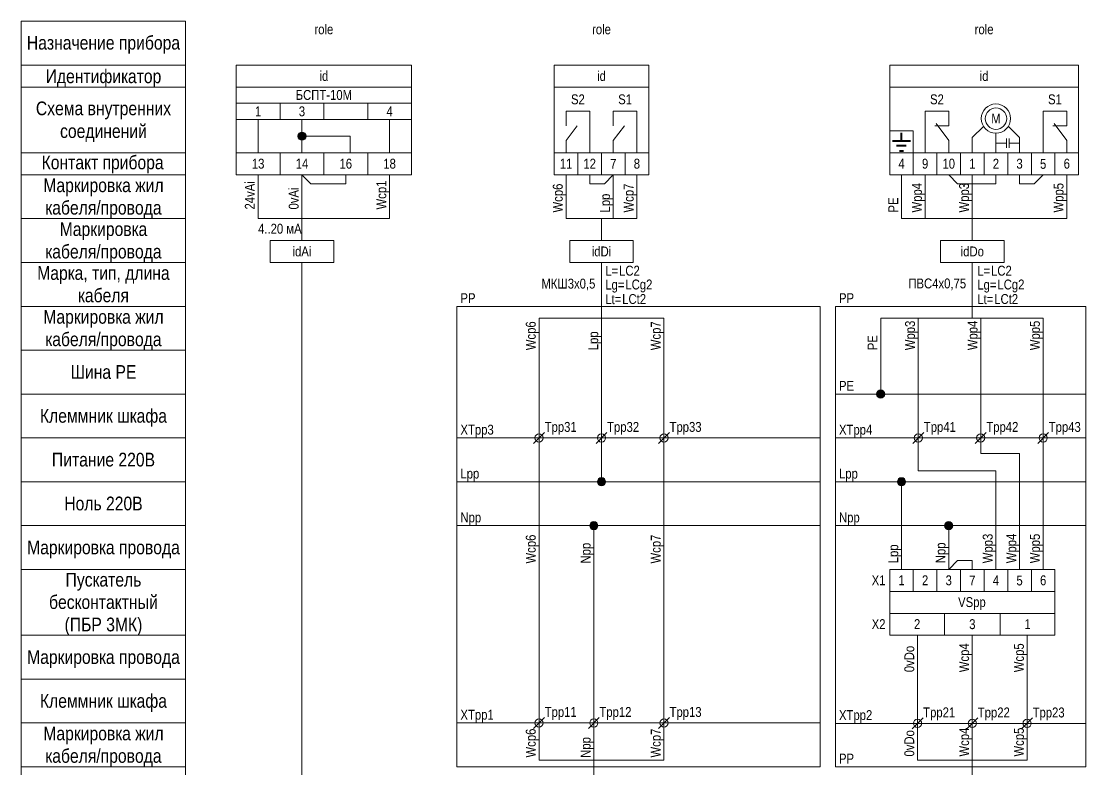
# Model space of a CAD drawing. Header units: millimetres. Extents: x 20 to 403, y -258 to -5.
# Drawn here: x 20 to 214.3, y -141.3 to -5 of the extents above; entities that cross this region are included whole.
import ezdxf

# ---------------------------------------------------------------- set-up
doc = ezdxf.new("R2010")
doc.units = ezdxf.units.MM
doc.header["$MEASUREMENT"] = 0
doc.linetypes.add('1_1', pattern=[2000, 1000, -1000])
doc.linetypes.add('4_2_1_2', pattern=[6702.777624, 3527.777672, -1763.888836, 0, -1411.111116])
for name, color, linetype in [('id_names', 7, 'Continuous'), ('id_params_ai', 7, 'Continuous'), ('id_params_di', 7, 'Continuous'), ('id_params_do', 7, 'Continuous'), ('id_static_ai', 7, 'Continuous'), ('id_static_di', 7, 'Continuous'), ('id_static_do', 7, 'Continuous'), ('info', 7, 'Continuous')]:
    doc.layers.add(name, color=color, linetype=linetype)
doc.styles.add('СГЕНЕРИР_СТИЛЬ_1', font='ARIALN.TTF')

msp = doc.modelspace()

# ---------------------------------------------------------------- hatches: boundary and pattern name
at = {"layer": 'id_static_ai', "linetype": 'Continuous', "lineweight": 0, "true_color": 0x000000}
msp.add_hatch(color=18, dxfattribs=at).paths.add_polyline_path([(70.48, -25.96), (70.54, -26.25), (70.7, -26.5), (70.95, -26.66), (71.23, -26.71), (71.52, -26.66), (71.76, -26.5), (71.93, -26.25), (71.98, -25.96), (71.93, -25.68), (71.76, -25.43), (71.52, -25.27), (71.23, -25.21), (70.95, -25.27), (70.7, -25.43), (70.54, -25.68)])
at = {"layer": 'id_static_di', "linetype": 'Continuous', "lineweight": 0, "true_color": 0x000000}
for points in [[(125.16, -89), (125.21, -89.29), (125.38, -89.53), (125.62, -89.69), (125.91, -89.75), (126.19, -89.69), (126.44, -89.53), (126.6, -89.29), (126.66, -89), (126.6, -88.71), (126.44, -88.47), (126.19, -88.31), (125.91, -88.25), (125.62, -88.31), (125.38, -88.47), (125.21, -88.71)], [(123.76, -97), (123.81, -97.29), (123.98, -97.53), (124.22, -97.69), (124.51, -97.75), (124.79, -97.69), (125.04, -97.53), (125.2, -97.29), (125.26, -97), (125.2, -96.71), (125.04, -96.47), (124.79, -96.31), (124.51, -96.25), (124.22, -96.31), (123.98, -96.47), (123.81, -96.71)]]:
    msp.add_hatch(color=18, dxfattribs=at).paths.add_polyline_path(points)
at = {"layer": 'id_static_do', "linetype": 'Continuous', "lineweight": 0, "true_color": 0x000000}
for points in [[(176.13, -73), (176.19, -73.29), (176.35, -73.53), (176.6, -73.69), (176.88, -73.75), (177.17, -73.69), (177.41, -73.53), (177.58, -73.29), (177.63, -73), (177.58, -72.71), (177.41, -72.47), (177.17, -72.31), (176.88, -72.25), (176.6, -72.31), (176.35, -72.47), (176.19, -72.71)], [(179.92, -89), (179.98, -89.29), (180.14, -89.53), (180.39, -89.69), (180.67, -89.75), (180.96, -89.69), (181.2, -89.53), (181.37, -89.29), (181.42, -89), (181.37, -88.71), (181.2, -88.47), (180.96, -88.31), (180.67, -88.25), (180.39, -88.31), (180.14, -88.47), (179.98, -88.71)], [(188.54, -97), (188.6, -97.29), (188.76, -97.53), (189, -97.69), (189.29, -97.75), (189.58, -97.69), (189.82, -97.53), (189.98, -97.29), (190.04, -97), (189.98, -96.71), (189.82, -96.47), (189.58, -96.31), (189.29, -96.25), (189, -96.31), (188.76, -96.47), (188.6, -96.71)]]:
    msp.add_hatch(color=18, dxfattribs=at).paths.add_polyline_path(points)

# ---------------------------------------------------------------- linework, layer by layer
at = {"layer": 'id_names', "color": 7, "linetype": 'Continuous', "lineweight": 15, "ltscale": 100}
for points in [[(20, -13), (50, -13), (50, -5), (20, -5)], [(20, -17), (50, -17), (50, -13), (20, -13)], [(20, -29), (50, -29), (50, -17), (20, -17)], [(20, -33), (50, -33), (50, -29), (20, -29)], [(20, -41), (50, -41), (50, -33), (20, -33)], [(20, -49), (50, -49), (50, -41), (20, -41)], [(20, -57), (50, -57), (50, -49), (20, -49)], [(20, -65), (50, -65), (50, -57), (20, -57)], [(20, -73), (50, -73), (50, -65), (20, -65)], [(20, -81), (50, -81), (50, -73), (20, -73)], [(20, -89), (50, -89), (50, -81), (20, -81)], [(20, -97), (50, -97), (50, -89), (20, -89)], [(20, -105), (50, -105), (50, -97), (20, -97)], [(20, -117), (50, -117), (50, -105), (20, -105)], [(20, -125), (50, -125), (50, -117), (20, -117)], [(20, -133), (50, -133), (50, -125), (20, -125)], [(20, -141), (50, -141), (50, -133), (20, -133)], [(20, -149), (50, -149), (50, -141), (20, -141)]]:
    msp.add_lwpolyline(points, close=True, dxfattribs=at)
at = {"layer": 'id_static_ai', "color": 7, "linetype": '1_1', "lineweight": 15, "ltscale": 100}
for p, q in [((59.23, -17), (59.23, -29)), ((91.23, -29), (91.23, -17))]:
    msp.add_line(p, q, dxfattribs=at)
at = {"layer": 'id_static_ai', "color": 7, "linetype": 'Continuous', "lineweight": 15, "ltscale": 100}
for p, q in [((59.23, -19.96), (91.23, -19.96)), ((59.23, -22.93), (59.23, -19.96)), ((91.23, -19.96), (91.23, -22.93)), ((91.23, -22.93), (59.23, -22.93)), ((63.23, -29), (63.23, -22.93)), ((71.23, -29), (71.23, -22.93)), ((87.23, -29), (87.23, -22.93)), ((80.02, -25.96), (71.98, -25.96)), ((80.02, -29), (80.02, -25.96)), ((71.23, -45), (71.23, -33)), ((71.23, -33), (72.86, -34.63)), ((79.23, -34.63), (79.23, -33)), ((79.23, -34.63), (72.86, -34.63))]:
    msp.add_line(p, q, dxfattribs=at)
for points in [[(59.23, -17), (91.23, -17), (91.23, -13), (59.23, -13)], [(59.23, -33), (67.23, -33), (67.23, -29), (59.23, -29)], [(67.23, -33), (75.23, -33), (75.23, -29), (67.23, -29)], [(75.23, -33), (83.23, -33), (83.23, -29), (75.23, -29)], [(83.23, -33), (91.23, -33), (91.23, -29), (83.23, -29)], [(65.43, -49), (77.03, -49), (77.03, -45), (65.43, -45)]]:
    msp.add_lwpolyline(points, close=True, dxfattribs=at)
at = {"layer": 'id_static_ai', "color": 7, "linetype": 'Continuous', "lineweight": 15, "flags": 128}
for points in [[(59.23, -19.96), (67.23, -19.96), (67.23, -22.93), (59.23, -22.93)], [(67.23, -19.96), (75.23, -19.96), (75.23, -22.93), (67.23, -22.93)], [(83.23, -19.96), (91.23, -19.96), (91.23, -22.93), (83.23, -22.93)]]:
    msp.add_lwpolyline(points, close=True, dxfattribs=at)
at = {"layer": 'id_static_ai', "color": 7, "linetype": 'Continuous', "lineweight": 15, "ltscale": 100}
for points in [[(63.23, -33), (63.23, -41), (71.23, -41)], [(87.23, -33), (87.23, -41), (71.23, -41)], [(71.23, -49), (71.22, -159.14)]]:
    msp.add_lwpolyline(points, dxfattribs=at)
msp.add_circle((71.23, -25.96), 0.75, dxfattribs=at)
at = {"layer": 'id_static_di', "color": 7, "linetype": '1_1', "lineweight": 15, "ltscale": 100}
for p, q in [((117.29, -17), (117.29, -29)), ((134.53, -29), (134.53, -17)), ((99.51, -141), (99.51, -57)), ((165.83, -57), (99.51, -57)), ((165.83, -141), (165.83, -57)), ((165.83, -141), (99.51, -141))]:
    msp.add_line(p, q, dxfattribs=at)
at = {"layer": 'id_static_di', "color": 7, "linetype": 'Continuous', "lineweight": 15, "ltscale": 100}
for p, q in [((123.75, -21.38), (119.44, -21.38)), ((119.44, -21.38), (119.44, -24.07)), ((123.75, -29), (123.75, -21.38)), ((132.37, -21.38), (128.06, -21.38)), ((128.06, -21.38), (128.06, -24.07)), ((132.37, -29), (132.37, -21.38)), ((121.47, -24.07), (119.44, -26.74)), ((130.09, -24.07), (128.06, -26.74)), ((119.44, -26.74), (119.44, -29)), ((128.06, -26.74), (128.06, -29)), ((119.44, -41), (119.44, -33)), ((123.75, -34.63), (123.75, -33)), ((128.06, -33), (126.44, -34.63)), ((128.06, -41), (128.06, -33)), ((132.37, -41), (132.37, -33)), ((126.44, -34.63), (123.75, -34.63)), ((119.44, -41), (132.37, -41)), ((125.91, -45), (125.91, -41)), ((125.91, -59.14), (125.91, -49)), ((114.51, -81), (114.51, -59.14)), ((114.51, -59.14), (137.31, -59.14)), ((125.91, -81), (125.91, -59.14)), ((137.31, -81), (137.31, -59.14)), ((113.51, -82), (115.51, -80)), ((114.51, -133), (114.51, -81)), ((124.91, -82), (126.91, -80)), ((125.91, -81), (125.91, -88.25)), ((136.31, -82), (138.31, -80)), ((137.31, -133), (137.31, -81)), ((99.51, -89), (165.83, -89)), ((99.51, -97), (165.83, -97)), ((124.51, -133), (124.51, -97.75)), ((113.51, -134), (115.51, -132)), ((123.51, -134), (125.51, -132)), ((136.31, -134), (138.31, -132)), ((114.51, -133), (114.51, -139.8)), ((124.51, -133), (124.51, -139.92)), ((137.31, -139.8), (137.31, -133)), ((114.51, -139.8), (137.31, -139.8)), ((124.51, -143.12), (124.51, -139.92))]:
    msp.add_line(p, q, dxfattribs=at)
at = {"layer": 'id_static_di', "color": 7, "linetype": '4_2_1_2', "lineweight": 15, "ltscale": 100}
for p, q in [((99.51, -81), (165.83, -81)), ((99.51, -133), (165.83, -133))]:
    msp.add_line(p, q, dxfattribs=at)
at = {"layer": 'id_static_di', "color": 7, "linetype": 'Continuous', "lineweight": 15, "ltscale": 100}
for points in [[(117.29, -17), (134.53, -17), (134.53, -13), (117.29, -13)], [(117.29, -33), (121.6, -33), (121.6, -29), (117.29, -29)], [(121.6, -33), (125.91, -33), (125.91, -29), (121.6, -29)], [(125.91, -33), (130.22, -33), (130.22, -29), (125.91, -29)], [(130.22, -33), (134.53, -33), (134.53, -29), (130.22, -29)], [(120.11, -49), (131.71, -49), (131.71, -45), (120.11, -45)]]:
    msp.add_lwpolyline(points, close=True, dxfattribs=at)
for centre in [(114.51, -81), (125.91, -81), (137.31, -81), (125.91, -89), (124.51, -97), (114.51, -133), (124.51, -133), (137.31, -133)]:
    msp.add_circle(centre, 0.75, dxfattribs=at)
at = {"layer": 'id_static_do', "color": 7, "linetype": '1_1', "lineweight": 15, "ltscale": 100}
for p, q in [((178.52, -17), (178.52, -29)), ((212.99, -29), (212.99, -17)), ((214.3, -57), (168.6, -57)), ((168.6, -141), (168.6, -57)), ((214.3, -57), (214.3, -141)), ((214.3, -141), (168.6, -141))]:
    msp.add_line(p, q, dxfattribs=at)
at = {"layer": 'id_static_do', "color": 7, "linetype": 'Continuous', "lineweight": 15, "ltscale": 100}
for p, q in [((184.98, -29), (184.98, -21.38)), ((189.29, -21.38), (184.98, -21.38)), ((189.29, -21.38), (189.29, -24.07)), ((206.53, -29), (206.53, -21.38)), ((210.84, -21.38), (206.53, -21.38)), ((210.84, -21.38), (210.84, -24.07)), ((186.74, -24.07), (189.29, -24.07)), ((186.97, -23.67), (189.29, -26.74)), ((195.64, -24.16), (193.6, -26.19)), ((200.18, -24.16), (202.22, -26.19)), ((208.29, -24.07), (210.84, -24.07)), ((208.52, -23.67), (210.84, -26.74)), ((189.29, -26.74), (189.29, -29)), ((193.6, -26.19), (193.6, -29)), ((197.91, -25.42), (197.91, -29)), ((199.81, -26.35), (199.81, -28.07)), ((200.31, -26.35), (200.31, -28.07)), ((202.22, -26.19), (202.22, -29)), ((210.84, -26.74), (210.84, -29)), ((197.91, -27.21), (199.81, -27.21)), ((200.31, -27.21), (202.22, -27.21)), ((180.67, -41), (180.67, -33)), ((184.98, -41), (184.98, -33)), ((189.29, -33), (190.92, -34.63)), ((193.6, -41), (193.6, -33)), ((197.91, -34.63), (197.91, -33)), ((202.22, -34.63), (202.22, -33)), ((206.53, -33), (204.9, -34.63)), ((210.84, -41), (210.84, -33)), ((197.91, -34.63), (190.92, -34.63)), ((204.9, -34.63), (202.22, -34.63)), ((180.67, -41), (210.84, -41)), ((193.6, -45), (193.6, -41)), ((193.6, -59.14), (193.6, -49)), ((176.88, -59.14), (206.53, -59.14)), ((176.88, -72.25), (176.88, -59.14)), ((183.73, -81), (183.73, -59.14)), ((195.13, -81), (195.13, -59.14)), ((206.53, -81), (206.53, -59.14)), ((168.6, -73), (214.3, -73)), ((182.73, -82), (184.73, -80)), ((183.73, -81), (183.73, -87)), ((194.13, -82), (196.13, -80)), ((195.13, -81), (195.13, -83.82)), ((205.53, -82), (207.53, -80)), ((206.53, -81), (206.53, -105)), ((195.13, -83.82), (202.22, -83.82)), ((202.22, -83.82), (202.22, -105)), ((183.73, -87), (197.91, -87)), ((197.91, -87), (197.91, -105)), ((168.6, -89), (214.3, -89)), ((180.67, -105), (180.67, -89.75)), ((168.6, -97), (214.3, -97)), ((189.29, -105), (189.29, -97.75)), ((189.29, -105), (190.92, -103.37)), ((190.92, -103.37), (193.6, -103.37)), ((193.6, -103.37), (193.6, -105)), ((183.6, -133.07), (183.6, -117)), ((193.6, -117), (193.6, -133.07)), ((203.6, -117), (203.6, -133.07)), ((182.6, -134.07), (184.6, -132.07)), ((192.6, -134.07), (194.6, -132.07)), ((202.6, -134.07), (204.6, -132.07)), ((183.6, -139.8), (183.6, -133.07)), ((193.6, -139.8), (193.6, -133.07)), ((203.6, -139.8), (203.6, -133.07)), ((183.6, -139.8), (193.6, -139.8)), ((193.6, -143), (193.6, -139.8)), ((203.6, -139.8), (193.6, -139.8))]:
    msp.add_line(p, q, dxfattribs=at)
at = {"layer": 'id_static_do', "color": 7, "linetype": '4_2_1_2', "lineweight": 15, "ltscale": 100}
for p, q in [((168.6, -81), (214.3, -81)), ((168.6, -133.07), (214.3, -133.07))]:
    msp.add_line(p, q, dxfattribs=at)
at = {"layer": 'id_static_do', "color": 7, "linetype": 'Continuous', "lineweight": 15, "ltscale": 100}
for points in [[(178.52, -17), (212.99, -17), (212.99, -13), (178.52, -13)], [(178.52, -29), (182.83, -29), (182.83, -25), (178.52, -25)], [(178.52, -33), (182.83, -33), (182.83, -29), (178.52, -29)], [(182.83, -33), (187.14, -33), (187.14, -29), (182.83, -29)], [(187.14, -33), (191.45, -33), (191.45, -29), (187.14, -29)], [(191.45, -33), (195.75, -33), (195.75, -29), (191.45, -29)], [(195.75, -33), (200.06, -33), (200.06, -29), (195.75, -29)], [(200.06, -33), (204.37, -33), (204.37, -29), (200.06, -29)], [(204.37, -33), (208.68, -33), (208.68, -29), (204.37, -29)], [(208.68, -33), (212.99, -33), (212.99, -29), (208.68, -29)], [(187.8, -49), (199.4, -49), (199.4, -45), (187.8, -45)], [(178.52, -109), (182.83, -109), (182.83, -105), (178.52, -105)], [(182.83, -109), (187.14, -109), (187.14, -105), (182.83, -105)], [(187.14, -109), (191.45, -109), (191.45, -105), (187.14, -105)], [(191.45, -109), (195.75, -109), (195.75, -105), (191.45, -105)], [(195.75, -109), (200.06, -109), (200.06, -105), (195.75, -105)], [(200.06, -109), (204.37, -109), (204.37, -105), (200.06, -105)], [(204.37, -109), (208.68, -109), (208.68, -105), (204.37, -105)], [(178.52, -113), (208.68, -113), (208.68, -109), (178.52, -109)], [(178.52, -113), (188.52, -113), (188.52, -117), (178.52, -117)], [(188.52, -113), (198.68, -113), (198.68, -117), (188.52, -117)], [(198.68, -113), (208.68, -113), (208.68, -117), (198.68, -117)]]:
    msp.add_lwpolyline(points, close=True, dxfattribs=at)
for centre, radius in [((197.91, -22.75), 2.67), ((197.91, -22.75), 1.96), ((176.88, -73), 0.75), ((183.73, -81), 0.75), ((195.13, -81), 0.75), ((206.53, -81), 0.75), ((180.67, -89), 0.75), ((189.29, -97), 0.75), ((183.6, -133.07), 0.75), ((193.6, -133.07), 0.75), ((203.6, -133.07), 0.75)]:
    msp.add_circle(centre, radius, dxfattribs=at)
at = {"layer": 'info', "color": 7, "linetype": 'Continuous', "lineweight": 40, "ltscale": 100}
for p, q in [((179, -26.8), (182.3, -26.8)), ((180.65, -26.8), (180.65, -25.34)), ((179.77, -27.66), (180.65, -27.66)), ((180.29, -28.61), (180.65, -28.61)), ((180.65, -27.66), (181.53, -27.66)), ((180.65, -28.61), (181.01, -28.61))]:
    msp.add_line(p, q, dxfattribs=at)

# ---------------------------------------------------------------- texts
at = {"layer": 'id_names', "color": 7, "linetype": 'Continuous', "lineweight": 15, "char_height": 2.5, "attachment_point": 2, "style": 'СГЕНЕРИР_СТИЛЬ_1'}
for s, insert in [('\\A1;{\\pqc;\\fArial Narrow|b0|i0|c204|p34;Назначение прибора}', (35, -7.66)), ('\\A1;{\\pqc;\\fArial Narrow|b0|i0|c204|p34;Идентификатор}', (35, -13.78)), ('\\A1;{\\pqc;\\fArial Narrow|b0|i0|c204|p34;Контакт прибора}', (34.85, -29.49)), ('\\A1;{\\pqc;\\fArial Narrow|b0|i0|c204|p34;Шина PE}', (35, -67.72)), ('\\A1;{\\pqc;\\fArial Narrow|b0|i0|c204|p34;Клеммник\\fArial Narrow|b0|i0|c204|p34; шкафа}', (35, -75.72)), ('\\A1;{\\pqc;\\fArial Narrow|b0|i0|c204|p34;Питание \\fArial Narrow|b0|i0|c204|p34;220В}', (35, -83.71)), ('\\A1;{\\pqc;\\fArial Narrow|b0|i0|c204|p34;Ноль\\fArial Narrow|b0|i0|c204|p34; 220В}', (35, -91.71)), ('\\A1;{\\pqc;\\fArial Narrow|b0|i0|c204|p34;Маркировка \\fArial Narrow|b0|i0|c204|p34;провода}', (35, -99.72)), ('\\A1;{\\pqc;\\fArial Narrow|b0|i0|c204|p34;Маркировка \\fArial Narrow|b0|i0|c204|p34;провода}', (35, -119.72)), ('\\A1;{\\pqc;\\fArial Narrow|b0|i0|c204|p34;Клеммник\\fArial Narrow|b0|i0|c204|p34; шкафа}', (35, -127.72))]:
    msp.add_mtext(s, dxfattribs=dict(at, insert=insert))
at = {"layer": 'id_names', "color": 7, "linetype": 'Continuous', "lineweight": 15, "insert": (35, -19.63), "char_height": 2.5, "width": 30, "attachment_point": 2, "line_spacing_factor": 0.996473, "style": 'СГЕНЕРИР_СТИЛЬ_1'}
msp.add_mtext('\\A1;{\\pqc;\\fArial Narrow|b0|i0|c204|p34;Схема внутренних соединений}', dxfattribs=at)
at = {"layer": 'id_names', "color": 7, "linetype": 'Continuous', "lineweight": 15, "char_height": 2.5, "attachment_point": 2, "style": 'СГЕНЕРИР_СТИЛЬ_1'}
for s, insert, line_spacing_factor in [('\\A1;{\\pqc;\\fArial Narrow|b0|i0|c204|p34;Маркировка жил\\P\\pqc;\\fArial Narrow|b0|i0|c204|p34;кабеля/провода}', (35, -33.66), 0.982786), ('\\A1;{\\pqc;\\fArial Narrow|b0|i0|c204|p34;Маркировка\\P\\pqc;\\fArial Narrow|b0|i0|c204|p34;кабеля/провода}', (35, -41.66), 0.982786), ('\\A1;{\\pqc;\\fArial Narrow|b0|i0|c204|p34;Марка, тип\\fArial Narrow|b0|i0|c204|p34;, длина\\P\\pqc;\\fArial Narrow|b0|i0|c204|p34;кабеля}', (35, -49.66), 0.98101), ('\\A1;{\\pqc;\\fArial Narrow|b0|i0|c204|p34;Маркировка жил\\P\\pqc;\\fArial Narrow|b0|i0|c204|p34;кабеля/провода}', (35, -57.66), 0.982786), ('\\A1;{\\pqc;\\fArial Narrow|b0|i0|c204|p34;Пускатель\\P\\pqc;\\fArial Narrow|b0|i0|c204|p34;бесконтактный\\P\\pqc;\\fArial Narrow|b0|i0|c204|p34;(ПБР 3МК)}', (35, -105.61), 0.980575), ('\\A1;{\\pqc;\\fArial Narrow|b0|i0|c204|p34;Маркировка жил\\P\\pqc;\\fArial Narrow|b0|i0|c204|p34;кабеля/провода}', (35, -133.66), 0.982786)]:
    msp.add_mtext(s, dxfattribs=dict(at, insert=insert, line_spacing_factor=line_spacing_factor))
at = {"layer": 'id_params_ai', "color": 7, "linetype": 'Continuous', "lineweight": 15, "insert": (75.23, -5.56), "char_height": 1.8, "width": 40, "attachment_point": 2, "style": 'СГЕНЕРИР_СТИЛЬ_1'}
msp.add_mtext('\\A1;{\\pqc;\\fArial Narrow|b0|i0|c204|p34;role}', dxfattribs=at)
at = {"layer": 'id_params_ai', "color": 7, "linetype": 'Continuous', "lineweight": 15, "char_height": 1.8, "attachment_point": 2, "style": 'СГЕНЕРИР_СТИЛЬ_1'}
for s, insert in [('\\A1;{\\pqc;\\fArial Narrow|b0|i0|c204|p34;id}', (75.23, -14.07)), ('\\A1;{\\pqc;\\fArial Narrow|b0|i0|c204|p34;id\\fArial Narrow|b0|i0|c204|p34;Ai}', (71.23, -46.08))]:
    msp.add_mtext(s, dxfattribs=dict(at, insert=insert))
at = {"layer": 'id_params_ai', "color": 7, "linetype": 'Continuous', "lineweight": 15, "char_height": 1.8, "attachment_point": 1, "rotation": 90, "style": 'СГЕНЕРИР_СТИЛЬ_1'}
for s, insert in [('\\A1;{\\pql;\\fArial Narrow|b0|i0|c204|p34;24v\\fArial Narrow|b0|i0|c204|p34;Ai}', (60.82, -39.33)), ('\\A1;{\\pql;\\fArial Narrow|b0|i0|c204|p34;Wcp1}', (84.82, -39.33)), ('\\A1;{\\pql;\\fArial Narrow|b0|i0|c204|p34;0v\\fArial Narrow|b0|i0|c204|p34;Ai}', (68.82, -39.33))]:
    msp.add_mtext(s, dxfattribs=dict(at, insert=insert))
at = {"layer": 'id_params_di', "color": 7, "linetype": 'Continuous', "lineweight": 15, "insert": (125.91, -5.56), "char_height": 1.8, "width": 30, "attachment_point": 2, "style": 'СГЕНЕРИР_СТИЛЬ_1'}
msp.add_mtext('\\A1;{\\pqc;\\fArial Narrow|b0|i0|c204|p34;role}', dxfattribs=at)
at = {"layer": 'id_params_di', "color": 7, "linetype": 'Continuous', "lineweight": 15, "char_height": 1.8, "style": 'СГЕНЕРИР_СТИЛЬ_1'}
for s, insert, attachment_point in [('\\A1;{\\pqc;\\fArial Narrow|b0|i0|c204|p34;id}', (125.91, -14.08), 2), ('\\A1;{\\pqc;\\fArial Narrow|b0|i0|c204|p34;id\\fArial Narrow|b0|i0|c204|p34;Di}', (125.91, -46.08), 2), ('\\A1;{\\pql;\\fArial Narrow|b0|i0|c204|p34;LC\\fArial Narrow|b0|i0|c204|p34;2}', (129.12, -49.59), 1), ('\\A1;{\\pql;\\fArial Narrow|b0|i0|c204|p34;LCg\\fArial Narrow|b0|i0|c204|p34;2}', (130.27, -52.11), 1), ('\\A1;{\\pql;\\fArial Narrow|b0|i0|c204|p34;P\\fArial Narrow|b0|i0|c204|p34;P}', (100.16, -54.6), 1), ('\\A1;{\\pql;\\fArial Narrow|b0|i0|c204|p34;LCt\\fArial Narrow|b0|i0|c204|p34;2}', (129.69, -54.76), 1), ('\\A1;{\\pql;\\fArial Narrow|b0|i0|c204|p34;XTpp\\fArial Narrow|b0|i0|c204|p34;3}', (100.16, -78.59), 1), ('\\A1;{\\pql;\\fArial Narrow|b0|i0|c204|p34;Tpp\\fArial Narrow|b0|i0|c204|p34;3\\fArial Narrow|b0|i0|c204|p34;1}', (115.53, -78.09), 1), ('\\A1;{\\pql;\\fArial Narrow|b0|i0|c204|p34;Tpp\\fArial Narrow|b0|i0|c204|p34;3\\fArial Narrow|b0|i0|c204|p34;2}', (126.93, -78.09), 1), ('\\A1;{\\pql;\\fArial Narrow|b0|i0|c204|p34;Tpp\\fArial Narrow|b0|i0|c204|p34;3\\fArial Narrow|b0|i0|c204|p34;3}', (138.33, -78.09), 1), ('\\A1;{\\pql;\\fArial Narrow|b0|i0|c204|p34;Lpp}', (100.16, -86.6), 1), ('\\A1;{\\pql;\\fArial Narrow|b0|i0|c204|p34;Npp}', (100.16, -94.6), 1), ('\\A1;{\\pql;\\fArial Narrow|b0|i0|c204|p34;T\\fArial Narrow|b0|i0|c204|p34;p\\fArial Narrow|b0|i0|c204|p34;p11}', (115.53, -130.09), 1), ('\\A1;{\\pql;\\fArial Narrow|b0|i0|c204|p34;T\\fArial Narrow|b0|i0|c204|p34;p\\fArial Narrow|b0|i0|c204|p34;p12}', (125.53, -130.09), 1), ('\\A1;{\\pql;\\fArial Narrow|b0|i0|c204|p34;T\\fArial Narrow|b0|i0|c204|p34;p\\fArial Narrow|b0|i0|c204|p34;p13}', (138.33, -130.09), 1), ('\\A1;{\\pql;\\fArial Narrow|b0|i0|c204|p34;XT\\fArial Narrow|b0|i0|c204|p34;p\\fArial Narrow|b0|i0|c204|p34;p\\fArial Narrow|b0|i0|c204|p34;1}', (100.16, -130.59), 1)]:
    msp.add_mtext(s, dxfattribs=dict(at, insert=insert, attachment_point=attachment_point))
at = {"layer": 'id_params_di', "color": 7, "linetype": 'Continuous', "lineweight": 15, "char_height": 1.8, "attachment_point": 1, "rotation": 90, "style": 'СГЕНЕРИР_СТИЛЬ_1'}
for s, insert in [('\\A1;{\\pql;\\fArial Narrow|b0|i0|c204|p34;W\\fArial Narrow|b0|i0|c204|p34;c\\fArial Narrow|b0|i0|c204|p34;p\\fArial Narrow|b0|i0|c204|p34;6}', (117.03, -39.88)), ('\\A1;{\\pql;\\fArial Narrow|b0|i0|c204|p34;W\\fArial Narrow|b0|i0|c204|p34;c\\fArial Narrow|b0|i0|c204|p34;p\\fArial Narrow|b0|i0|c204|p34;7}', (129.97, -39.88)), ('\\A1;{\\pql;\\fArial Narrow|b0|i0|c204|p34;L\\fArial Narrow|b0|i0|c204|p34;p\\fArial Narrow|b0|i0|c204|p34;p}', (125.66, -39.88)), ('\\A1;{\\pql;\\fArial Narrow|b0|i0|c204|p34;W\\fArial Narrow|b0|i0|c204|p34;c\\fArial Narrow|b0|i0|c204|p34;p\\fArial Narrow|b0|i0|c204|p34;6}', (112.1, -65)), ('\\A1;{\\pql;\\fArial Narrow|b0|i0|c204|p34;W\\fArial Narrow|b0|i0|c204|p34;c\\fArial Narrow|b0|i0|c204|p34;p\\fArial Narrow|b0|i0|c204|p34;7}', (134.91, -65)), ('\\A1;{\\pql;\\fArial Narrow|b0|i0|c204|p34;L\\fArial Narrow|b0|i0|c204|p34;pp}', (123.51, -65)), ('\\A1;{\\pql;\\fArial Narrow|b0|i0|c204|p34;Wcp\\fArial Narrow|b0|i0|c204|p34;6}', (112.1, -103.91)), ('\\A1;{\\pql;\\fArial Narrow|b0|i0|c204|p34;W\\fArial Narrow|b0|i0|c204|p34;c\\fArial Narrow|b0|i0|c204|p34;p\\fArial Narrow|b0|i0|c204|p34;7}', (134.91, -103.91)), ('\\A1;{\\pql;\\fArial Narrow|b0|i0|c204|p34;Npp}', (122.11, -103.91)), ('\\A1;{\\pql;\\fArial Narrow|b0|i0|c204|p34;Wcp\\fArial Narrow|b0|i0|c204|p34;6}', (112.1, -139.3)), ('\\A1;{\\pql;\\fArial Narrow|b0|i0|c204|p34;Npp}', (122.11, -139.35)), ('\\A1;{\\pql;\\fArial Narrow|b0|i0|c204|p34;Wcp\\fArial Narrow|b0|i0|c204|p34;7}', (134.91, -139.3))]:
    msp.add_mtext(s, dxfattribs=dict(at, insert=insert))
at = {"layer": 'id_params_di', "color": 7, "linetype": 'Continuous', "lineweight": 40, "insert": (114.94, -51.95), "char_height": 1.8, "attachment_point": 1, "style": 'СГЕНЕРИР_СТИЛЬ_1'}
msp.add_mtext('\\A1;{\\pql;\\fArial Narrow|b0|i0|c204|p34;МКШ3\\fArial Narrow|b0|i0|c204|p34;х0,5}', dxfattribs=at)
at = {"layer": 'id_params_do', "color": 7, "linetype": 'Continuous', "lineweight": 15, "insert": (195.75, -5.56), "char_height": 1.8, "width": 40, "attachment_point": 2, "style": 'СГЕНЕРИР_СТИЛЬ_1'}
msp.add_mtext('\\A1;{\\pqc;\\fArial Narrow|b0|i0|c204|p34;role}', dxfattribs=at)
at = {"layer": 'id_params_do', "color": 7, "linetype": 'Continuous', "lineweight": 15, "char_height": 1.8, "style": 'СГЕНЕРИР_СТИЛЬ_1'}
for s, insert, attachment_point in [('\\A1;{\\pqc;\\fArial Narrow|b0|i0|c204|p34;id}', (195.75, -14.08), 2), ('\\A1;{\\pqc;\\fArial Narrow|b0|i0|c204|p34;id\\fArial Narrow|b0|i0|c204|p34;Do}', (193.6, -46.08), 2), ('\\A1;{\\pql;\\fArial Narrow|b0|i0|c204|p34;LC\\fArial Narrow|b0|i0|c204|p34;2}', (197.02, -49.59), 1), ('\\A1;{\\pql;\\fArial Narrow|b0|i0|c204|p34;LCg\\fArial Narrow|b0|i0|c204|p34;2}', (198.18, -52.11), 1), ('\\A1;{\\pql;\\fArial Narrow|b0|i0|c204|p34;P\\fArial Narrow|b0|i0|c204|p34;P}', (169.26, -54.6), 1), ('\\A1;{\\pql;\\fArial Narrow|b0|i0|c204|p34;LCt\\fArial Narrow|b0|i0|c204|p34;2}', (197.6, -54.76), 1), ('\\A1;{\\pql;\\fArial Narrow|b0|i0|c204|p34;XTpp\\fArial Narrow|b0|i0|c204|p34;4}', (169.26, -78.6), 1), ('\\A1;{\\pql;\\fArial Narrow|b0|i0|c204|p34;Tpp\\fArial Narrow|b0|i0|c204|p34;4\\fArial Narrow|b0|i0|c204|p34;1}', (184.75, -78.09), 1), ('\\A1;{\\pql;\\fArial Narrow|b0|i0|c204|p34;Tpp\\fArial Narrow|b0|i0|c204|p34;4\\fArial Narrow|b0|i0|c204|p34;2}', (196.15, -78.09), 1), ('\\A1;{\\pql;\\fArial Narrow|b0|i0|c204|p34;Tpp\\fArial Narrow|b0|i0|c204|p34;4\\fArial Narrow|b0|i0|c204|p34;3}', (207.55, -78.09), 1), ('\\A1;{\\pql;\\fArial Narrow|b0|i0|c204|p34;Lpp}', (169.26, -86.6), 1), ('\\A1;{\\pql;\\fArial Narrow|b0|i0|c204|p34;Npp}', (169.26, -94.6), 1), ('\\A1;{\\pqc;\\fArial Narrow|b0|i0|c204|p34;VS\\fArial Narrow|b0|i0|c204|p34;pp}', (193.52, -110.05), 2), ('\\A1;{\\pql;\\fArial Narrow|b0|i0|c204|p34;Tpp\\fArial Narrow|b0|i0|c204|p34;2\\fArial Narrow|b0|i0|c204|p34;1}', (184.63, -130.16), 1), ('\\A1;{\\pql;\\fArial Narrow|b0|i0|c204|p34;Tpp\\fArial Narrow|b0|i0|c204|p34;2\\fArial Narrow|b0|i0|c204|p34;2}', (194.6, -130.18), 1), ('\\A1;{\\pql;\\fArial Narrow|b0|i0|c204|p34;Tpp\\fArial Narrow|b0|i0|c204|p34;2\\fArial Narrow|b0|i0|c204|p34;3}', (204.6, -130.18), 1), ('\\A1;{\\pql;\\fArial Narrow|b0|i0|c204|p34;XTpp\\fArial Narrow|b0|i0|c204|p34;2}', (169.26, -130.66), 1), ('\\A1;{\\pql;\\fArial Narrow|b0|i0|c204|p34;P\\fArial Narrow|b0|i0|c204|p34;P}', (169.26, -138.6), 1)]:
    msp.add_mtext(s, dxfattribs=dict(at, insert=insert, attachment_point=attachment_point))
at = {"layer": 'id_params_do', "color": 7, "linetype": 'Continuous', "lineweight": 15, "char_height": 1.8, "attachment_point": 1, "rotation": 90, "style": 'СГЕНЕРИР_СТИЛЬ_1'}
for s, insert in [('\\A1;{\\pql;\\fArial Narrow|b0|i0|c204|p34;Wpp\\fArial Narrow|b0|i0|c204|p34;4}', (182.58, -39.88)), ('\\A1;{\\pql;\\fArial Narrow|b0|i0|c204|p34;Wpp3}', (191.19, -39.88)), ('\\A1;{\\pql;\\fArial Narrow|b0|i0|c204|p34;Wpp\\fArial Narrow|b0|i0|c204|p34;5}', (208.43, -39.88)), ('\\A1;{\\pql;\\fArial Narrow|b0|i0|c204|p34;Wpp3}', (181.32, -65)), ('\\A1;{\\pql;\\fArial Narrow|b0|i0|c204|p34;Wpp\\fArial Narrow|b0|i0|c204|p34;4}', (192.73, -65)), ('\\A1;{\\pql;\\fArial Narrow|b0|i0|c204|p34;Wpp\\fArial Narrow|b0|i0|c204|p34;5}', (204.12, -65)), ('\\A1;{\\pql;\\fArial Narrow|b0|i0|c204|p34;Wpp3}', (195.5, -103.86)), ('\\A1;{\\pql;\\fArial Narrow|b0|i0|c204|p34;Wpp\\fArial Narrow|b0|i0|c204|p34;4}', (199.82, -103.86)), ('\\A1;{\\pql;\\fArial Narrow|b0|i0|c204|p34;Wpp\\fArial Narrow|b0|i0|c204|p34;5}', (204.12, -103.86)), ('\\A1;{\\pql;\\fArial Narrow|b0|i0|c204|p34;Lpp}', (178.27, -103.86)), ('\\A1;{\\pql;\\fArial Narrow|b0|i0|c204|p34;Npp}', (186.89, -103.86)), ('\\A1;{\\pql;\\fArial Narrow|b0|i0|c204|p34;0v\\fArial Narrow|b0|i0|c204|p34;Do}', (181.19, -123.74)), ('\\A1;{\\pql;\\fArial Narrow|b0|i0|c204|p34;Wcp\\fArial Narrow|b0|i0|c204|p34;4}', (191.2, -123.74)), ('\\A1;{\\pql;\\fArial Narrow|b0|i0|c204|p34;Wcp\\fArial Narrow|b0|i0|c204|p34;5}', (201.2, -123.74)), ('\\A1;{\\pql;\\fArial Narrow|b0|i0|c204|p34;Wcp\\fArial Narrow|b0|i0|c204|p34;4}', (191.2, -139.12)), ('\\A1;{\\pql;\\fArial Narrow|b0|i0|c204|p34;Wcp\\fArial Narrow|b0|i0|c204|p34;5}', (201.2, -139.12)), ('\\A1;{\\pql;\\fArial Narrow|b0|i0|c204|p34;0v\\fArial Narrow|b0|i0|c204|p34;Do}', (181.19, -139.12))]:
    msp.add_mtext(s, dxfattribs=dict(at, insert=insert))
at = {"layer": 'id_static_ai', "color": 7, "linetype": 'Continuous', "lineweight": 15, "char_height": 1.8, "style": 'СГЕНЕРИР_СТИЛЬ_1'}
for s, insert, attachment_point in [('\\A1;{\\pqc;\\fArial Narrow|b0|i0|c204|p34;БСПТ-10М}', (75.23, -17.53), 2), ('\\A1;{\\pqc;\\fArial Narrow|b0|i0|c204|p34;1}', (63.23, -20.52), 2), ('\\A1;{\\pqc;\\fArial Narrow|b0|i0|c204|p34;3}', (71.23, -20.52), 2), ('\\A1;{\\pqc;\\fArial Narrow|b0|i0|c204|p34;4}', (87.23, -20.53), 2), ('\\A1;{\\pqc;\\fArial Narrow|b0|i0|c204|p34;13}', (63.23, -30.07), 2), ('\\A1;{\\pqc;\\fArial Narrow|b0|i0|c204|p34;14}', (71.23, -30.07), 2), ('\\A1;{\\pqc;\\fArial Narrow|b0|i0|c204|p34;16}', (79.23, -30.07), 2), ('\\A1;{\\pqc;\\fArial Narrow|b0|i0|c204|p34;18}', (87.23, -30.07), 2), ('\\A1;{\\pql;\\fArial Narrow|b0|i0|c204|p34;4..20 мА}', (63.22, -41.94), 1)]:
    msp.add_mtext(s, dxfattribs=dict(at, insert=insert, attachment_point=attachment_point))
at = {"layer": 'id_static_di', "color": 7, "linetype": 'Continuous', "lineweight": 15, "char_height": 1.8, "style": 'СГЕНЕРИР_СТИЛЬ_1'}
for s, insert, attachment_point in [('\\A1;{\\pqc;\\fArial Narrow|b0|i0|c204|p34;S\\fArial Narrow|b0|i0|c204|p34;2}', (121.6, -18.33), 2), ('\\A1;{\\pqc;\\fArial Narrow|b0|i0|c204|p34;S\\fArial Narrow|b0|i0|c204|p34;1}', (130.22, -18.33), 2), ('\\A1;{\\pqc;\\fArial Narrow|b0|i0|c204|p34;1\\fArial Narrow|b0|i0|c204|p34;1}', (119.44, -30.07), 2), ('\\A1;{\\pqc;\\fArial Narrow|b0|i0|c204|p34;12}', (123.75, -30.07), 2), ('\\A1;{\\pqc;\\fArial Narrow|b0|i0|c204|p34;7}', (128.06, -30.1), 2), ('\\A1;{\\pqc;\\fArial Narrow|b0|i0|c204|p34;8}', (132.37, -30.07), 2), ('\\A1;{\\pql;\\fArial Narrow|b0|i0|c204|p34;L=}', (126.6, -49.62), 1), ('\\A1;{\\pql;\\fArial Narrow|b0|i0|c204|p34;Lg=}', (126.6, -52.14), 1), ('\\A1;{\\pql;\\fArial Narrow|b0|i0|c204|p34;Lt=}', (126.6, -54.79), 1)]:
    msp.add_mtext(s, dxfattribs=dict(at, insert=insert, attachment_point=attachment_point))
at = {"layer": 'id_static_do', "color": 7, "linetype": 'Continuous', "lineweight": 15, "char_height": 1.8, "style": 'СГЕНЕРИР_СТИЛЬ_1'}
for s, insert, attachment_point in [('\\A1;{\\pqc;\\fArial Narrow|b0|i0|c204|p34;S\\fArial Narrow|b0|i0|c204|p34;2}', (187.14, -18.33), 2), ('\\A1;{\\pqc;\\fArial Narrow|b0|i0|c204|p34;S\\fArial Narrow|b0|i0|c204|p34;1}', (208.68, -18.33), 2), ('\\A1;{\\pqc;\\fArial Narrow|b0|i0|c204|p34;M}', (197.91, -21.83), 2), ('\\A1;{\\pqc;\\fArial Narrow|b0|i0|c204|p34;4}', (180.67, -30.08), 2), ('\\A1;{\\pqc;\\fArial Narrow|b0|i0|c204|p34;9}', (184.98, -30.07), 2), ('\\A1;{\\pqc;\\fArial Narrow|b0|i0|c204|p34;10}', (189.29, -30.07), 2), ('\\A1;{\\pqc;\\fArial Narrow|b0|i0|c204|p34;1}', (193.6, -30.07), 2), ('\\A1;{\\pqc;\\fArial Narrow|b0|i0|c204|p34;2}', (197.91, -30.07), 2), ('\\A1;{\\pqc;\\fArial Narrow|b0|i0|c204|p34;3}', (202.22, -30.07), 2), ('\\A1;{\\pqc;\\fArial Narrow|b0|i0|c204|p34;5}', (206.53, -30.1), 2), ('\\A1;{\\pqc;\\fArial Narrow|b0|i0|c204|p34;6}', (210.84, -30.07), 2), ('\\A1;{\\pql;\\fArial Narrow|b0|i0|c204|p34;L=}', (194.51, -49.62), 1), ('\\A1;{\\pql;\\fArial Narrow|b0|i0|c204|p34;Lg=}', (194.51, -52.14), 1), ('\\A1;{\\pql;\\fArial Narrow|b0|i0|c204|p34;Lt=}', (194.51, -54.79), 1), ('\\A1;{\\pql;\\fArial Narrow|b0|i0|c204|p34;PE}', (169.26, -70.6), 1), ('\\A1;{\\pqc;\\fArial Narrow|b0|i0|c204|p34;X\\fArial Narrow|b0|i0|c204|p34;1}', (176.49, -106.07), 2), ('\\A1;{\\pqc;\\fArial Narrow|b0|i0|c204|p34;1}', (180.67, -106.07), 2), ('\\A1;{\\pqc;\\fArial Narrow|b0|i0|c204|p34;2}', (184.98, -106.07), 2), ('\\A1;{\\pqc;\\fArial Narrow|b0|i0|c204|p34;3}', (189.29, -106.07), 2), ('\\A1;{\\pqc;\\fArial Narrow|b0|i0|c204|p34;7}', (193.6, -106.1), 2), ('\\A1;{\\pqc;\\fArial Narrow|b0|i0|c204|p34;4}', (197.91, -106.08), 2), ('\\A1;{\\pqc;\\fArial Narrow|b0|i0|c204|p34;5}', (202.22, -106.1), 2), ('\\A1;{\\pqc;\\fArial Narrow|b0|i0|c204|p34;6}', (206.53, -106.07), 2), ('\\A1;{\\pqc;\\fArial Narrow|b0|i0|c204|p34;X2}', (176.49, -114.07), 2), ('\\A1;{\\pqc;\\fArial Narrow|b0|i0|c204|p34;2}', (183.52, -114.07), 2), ('\\A1;{\\pqc;\\fArial Narrow|b0|i0|c204|p34;3}', (193.6, -114.07), 2), ('\\A1;{\\pqc;\\fArial Narrow|b0|i0|c204|p34;1}', (203.68, -114.07), 2)]:
    msp.add_mtext(s, dxfattribs=dict(at, insert=insert, attachment_point=attachment_point))
at = {"layer": 'id_static_do', "color": 7, "linetype": 'Continuous', "lineweight": 15, "char_height": 1.8, "attachment_point": 1, "rotation": 90, "style": 'СГЕНЕРИР_СТИЛЬ_1'}
for insert in [(178.27, -39.88), (174.48, -65)]:
    msp.add_mtext('\\A1;{\\pql;\\fArial Narrow|b0|i0|c204|p34;PE}', dxfattribs=dict(at, insert=insert))
at = {"layer": 'id_static_do', "color": 7, "linetype": 'Continuous', "lineweight": 40, "insert": (181.92, -51.92), "char_height": 1.8, "attachment_point": 1, "style": 'СГЕНЕРИР_СТИЛЬ_1'}
msp.add_mtext('\\A1;{\\pql;\\fArial Narrow|b0|i0|c204|p34;ПВС\\fArial Narrow|b0|i0|c204|p34;4\\fArial Narrow|b0|i0|c204|p34;х0,75}', dxfattribs=at)

doc.saveas('drawing.dxf')
